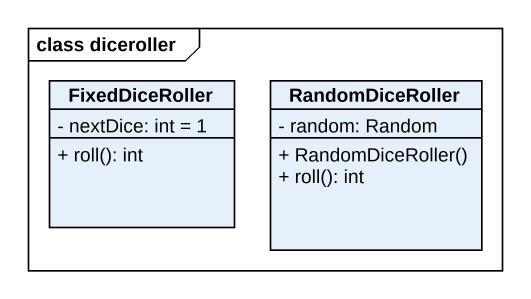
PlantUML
@startuml
mainframe class diceroller
hide circle
hide empty members
skinparam classAttributeIconSize 0
class FixedDiceRoller {
  - nextDice: int = 1
  + roll(): int
}
class RandomDiceRoller {
  - random: Random
  + RandomDiceRoller()
  + roll(): int
}
@enduml
